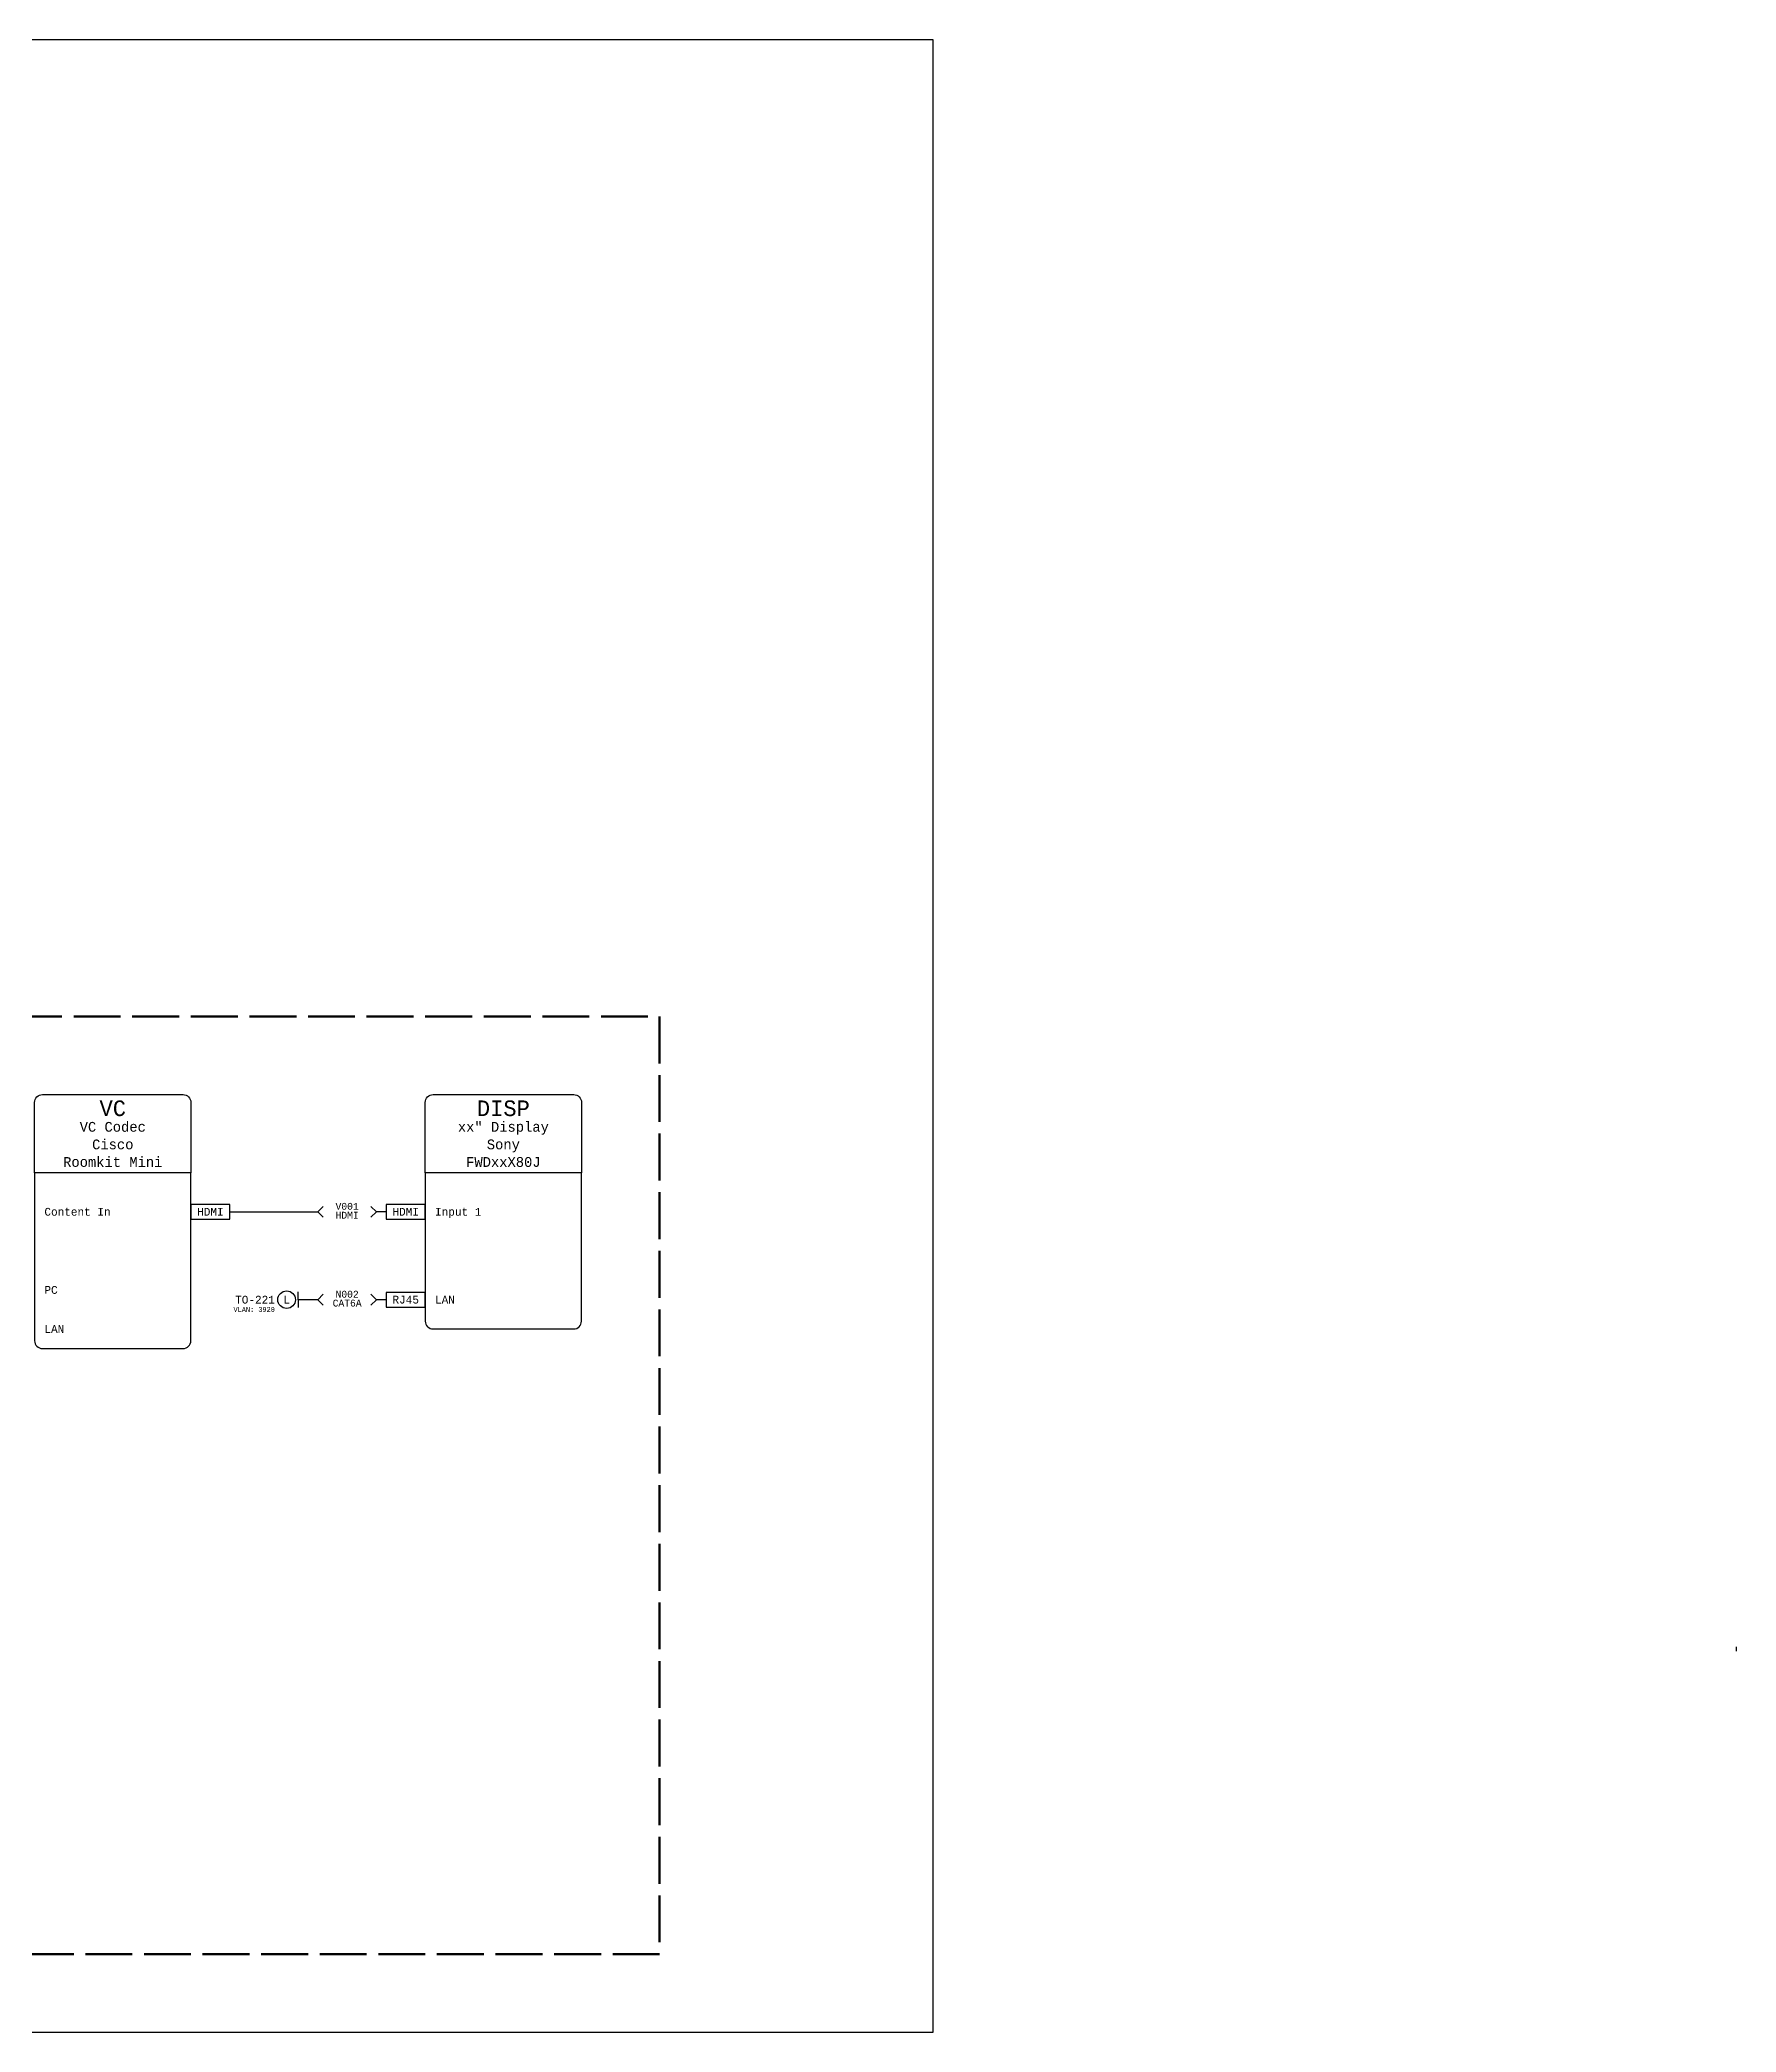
# Model space of a CAD drawing. Header units: millimetres. Extents: x 0 to 996, y 0 to 510.
# Drawn here: x 561 to 996, y 0 to 510 of the extents above; entities that cross this region are included whole.
import ezdxf
from ezdxf.enums import TextEntityAlignment as Align

# ---------------------------------------------------------------- set-up
doc = ezdxf.new("R2010")
doc.units = ezdxf.units.MM
doc.linetypes.add('ACAD_ISO02W100', pattern=[15, 12, -3])
for name, color, linetype in [('AV-CABL', 4, 'Continuous'), ('AV-CABL-VID', 40, 'Continuous'), ('AV-CONN', 105, 'Continuous'), ('AV-DEVICE', 145, 'Continuous'), ('AV-TEXT', 2, 'Continuous')]:
    doc.layers.add(name, color=color, linetype=linetype)
doc.layers.add('AV-LOCATIONS', color=241, linetype='ACAD_ISO02W100', lineweight=53)
doc.layers.add('VPORT', color=45, linetype='Continuous', plot=False)
doc.styles.add('CURT STANDARD', font='consola.ttf')

# ---------------------------------------------------------------- blocks, each defined once
blk = doc.blocks.new('*U3')
at = {"layer": 'AV-DEVICE'}
for p, q in [((-20, -20), (-20, -63)), ((20, -63), (20, -20)), ((-18, -65), (18, -65))]:
    blk.add_line(p, q, dxfattribs=at)
blk.add_lwpolyline([(-18, 0), (18, 0, -0.414214), (20, -2), (20, -20), (-20, -20), (-20, -2, -0.414214)], format="xyb", close=True, dxfattribs=at)
for centre, start, end in [((-18, -63), 180, 270), ((18, -63), 270, 0)]:
    blk.add_arc(centre, 2, start, end, dxfattribs=at)
at = {"layer": 'AV-TEXT', "style": 'CURT STANDARD'}
for tag, height, p in [('MNEM', 4, (0, -5.5)), ('DESC', 2.5, (0, -9.5)), ('DEV_MAN', 2.5, (0, -14)), ('DEV_MODEL', 2.5, (0, -18.5))]:
    blk.add_attdef(tag, text='', height=height, dxfattribs=at).set_placement(p, align=Align.CENTER)
blk = doc.blocks.new('IO-CONN-OUT')
at = {"layer": 'AV-CABL'}
blk.add_line((10, 0), (12.5, 0), dxfattribs=at)
at = {"layer": 'AV-CONN'}
blk.add_lwpolyline([(0, 1.875), (0, -1.875), (10, -1.875), (10, 1.875)], close=True, dxfattribs=at)
at = {"layer": 'AV-TEXT', "style": 'CURT STANDARD'}
blk.add_attdef('CONTYP', text='', height=2, dxfattribs=at).set_placement((5, 0), align=Align.MIDDLE)
blk = doc.blocks.new('IO-DEVICE-BLOCK')
at = {"layer": 'AV-DEVICE'}
for p, q in [((-20, -20), (-20, -58)), ((20, -58), (20, -20)), ((-18, -60), (18, -60))]:
    blk.add_line(p, q, dxfattribs=at)
blk.add_lwpolyline([(-18, 0), (18, 0, -0.414214), (20, -2), (20, -20), (-20, -20), (-20, -2, -0.414214)], format="xyb", close=True, dxfattribs=at)
for centre, start, end in [((-18, -58), 180, 270), ((18, -58), 270, 0)]:
    blk.add_arc(centre, 2, start, end, dxfattribs=at)
at = {"layer": 'AV-TEXT', "style": 'CURT STANDARD'}
for tag, height, p in [('MNEM', 4, (0, -5.5)), ('DESC', 2.5, (0, -9.5)), ('DEV_MAN', 2.5, (0, -14)), ('DEV_MODEL', 2.5, (0, -18.5))]:
    blk.add_attdef(tag, text='', height=height, dxfattribs=at).set_placement(p, align=Align.CENTER)
blk = doc.blocks.new('IO-CONN-IN')
at = {"layer": 'AV-CABL'}
blk.add_line((-10, 0), (-12.5, 0), dxfattribs=at)
at = {"layer": 'AV-CONN'}
blk.add_lwpolyline([(0, 1.875), (-10, 1.875), (-10, -1.875), (0, -1.875)], close=True, dxfattribs=at)
at = {"layer": 'AV-TEXT', "style": 'CURT STANDARD'}
blk.add_attdef('CONTYP', text='', height=2, dxfattribs=at).set_placement((-5, 0), align=Align.MIDDLE)
blk = doc.blocks.new('CBL_NO')
at = {"layer": 'AV-CONN'}
for p, q in [((-15, 0), (-13.61, 1.39)), ((-15, 0), (-13.61, -1.39)), ((-1.39, 1.39), (0, 0)), ((0, 0), (-1.39, -1.39))]:
    blk.add_line(p, q, dxfattribs=at)
at = {"style": 'CURT STANDARD', "flags": 1}
for tag, p in [('SRC', (-15, -5)), ('DEST', (-15, -10))]:
    blk.add_attdef(tag, p, '', height=2, dxfattribs=at)
at = {"layer": 'AV-TEXT', "style": 'CURT STANDARD'}
blk.add_attdef('CBL_NO_1', text='', height=1.75, dxfattribs=at).set_placement((-7.5, 0), align=Align.BOTTOM_CENTER)
blk.add_attdef('CBL_NO_2', text='', height=1.75, dxfattribs=at).set_placement((-7.5, 0), align=Align.TOP_CENTER)
blk = doc.blocks.new('A$C423f8270')
at = {"layer": 'AV-CONN'}
for p, q in [((-15, 0), (-13.61, 1.39)), ((-15, 0), (-13.61, -1.39)), ((-1.39, 1.39), (0, 0)), ((0, 0), (-1.39, -1.39))]:
    blk.add_line(p, q, dxfattribs=at)
at = {"style": 'CURT STANDARD', "flags": 1}
for tag, p in [('SRC', (-15, -5)), ('DEST', (-15, -10))]:
    blk.add_attdef(tag, p, '', height=2, dxfattribs=at)
at = {"layer": 'AV-TEXT', "style": 'CURT STANDARD'}
blk.add_attdef('CBL_NO_1', text='', height=1.75, dxfattribs=at).set_placement((-7.5, 0), align=Align.BOTTOM_CENTER)
blk.add_attdef('CBL_NO_2', text='', height=1.75, dxfattribs=at).set_placement((-7.5, 0), align=Align.TOP_CENTER)
blk = doc.blocks.new('IO-CONN-FLY-IN')
at = {"layer": 'AV-CABL'}
blk.add_line((-20, 0), (-20, -2), dxfattribs=at)
for points in [[(-20, 0), (-20, 2)], [(-15, 0), (-20, 0)]]:
    blk.add_lwpolyline(points, dxfattribs=at)
at = {"layer": 'AV-CONN'}
for p, q in [((-15, 0), (-13.61, 1.39)), ((-15, 0), (-13.61, -1.39)), ((-1.39, 1.39), (0, 0)), ((0, 0), (-1.39, -1.39))]:
    blk.add_line(p, q, dxfattribs=at)
blk.add_circle((-23, 0), 2.25, dxfattribs=at)
blk.add_blockref('A$C423f8270', (0, 0))
at = {"style": 'CURT STANDARD', "flags": 1}
blk.add_attdef('SRC', (-15, -5), '', height=1.75, dxfattribs=at)
at = {"layer": 'AV-TEXT', "style": 'CURT STANDARD'}
for tag, height, p in [('DEST', 2, (-26, 0)), ('TEXT1', 1.25, (-26, 2.5)), ('TEXT3', 1.25, (-26, -2.5))]:
    blk.add_attdef(tag, text='', height=height, dxfattribs=at).set_placement(p, align=Align.MIDDLE_RIGHT)
blk.add_attdef('TAG', text='', height=2, dxfattribs=at).set_placement((-23, 0), align=Align.MIDDLE)
blk.add_attdef('CBL_NO_1', text='', height=1.75, dxfattribs=at).set_placement((-7.5, 0), align=Align.BOTTOM_CENTER)
blk.add_attdef('CBL_NO_2', text='', height=1.75, dxfattribs=at).set_placement((-7.5, 0), align=Align.TOP_CENTER)

msp = doc.modelspace()

# ---------------------------------------------------------------- linework, layer by layer
msp.add_line((995.62, 98.6), (995.62, 97.53))
at = {"layer": 'AV-CABL-VID'}
msp.add_lwpolyline([(612.5, 210), (632.5, 210)], dxfattribs=at)
at = {"layer": 'AV-LOCATIONS'}
msp.add_lwpolyline([(300, 260), (720, 260), (720, 20), (300, 20)], close=True, dxfattribs=at)
at = {"layer": 'VPORT'}
msp.add_lwpolyline([(0, 0), (790, 0), (790, 510), (0, 510)], close=True, dxfattribs=at)

# ---------------------------------------------------------------- block references
for name, p, values in [('CBL_NO', (647.5, 210), {'CBL_NO_1': 'V001', 'CBL_NO_2': 'HDMI'}), ('IO-CONN-FLY-IN', (647.5, 187.5), {'TAG': 'L', 'DEST': 'TO-221', 'TEXT3': 'VLAN: 3920', 'CBL_NO_1': 'N002', 'CBL_NO_2': 'CAT6A'})]:
    msp.add_blockref(name, p).add_auto_attribs(values)
at = {"layer": 'AV-CABL'}
for name, p, values in [('IO-CONN-OUT', (600, 210), {'CONTYP': 'HDMI'}), ('IO-CONN-IN', (660, 210), {'CONTYP': 'HDMI'}), ('IO-CONN-IN', (660, 187.5), {'CONTYP': 'RJ45'})]:
    msp.add_blockref(name, p, dxfattribs=at).add_auto_attribs(values)
at = {"layer": 'AV-DEVICE'}
for name, p, values in [('*U3', (580, 240), {'MNEM': 'VC', 'DESC': 'VC Codec', 'DEV_MAN': 'Cisco', 'DEV_MODEL': 'Roomkit Mini'}), ('IO-DEVICE-BLOCK', (680, 240), {'MNEM': 'DISP', 'DESC': 'xx" Display', 'DEV_MAN': 'Sony', 'DEV_MODEL': 'FWDxxX80J'})]:
    msp.add_blockref(name, p, dxfattribs=at).add_auto_attribs(values)

# ---------------------------------------------------------------- texts
at = {"layer": 'AV-TEXT', "style": 'CURT STANDARD'}
for s, p in [('Content In', (562.5, 210)), ('Input 1', (662.5, 210)), ('PC', (562.5, 190)), ('LAN', (662.5, 187.5)), ('LAN', (562.5, 180))]:
    msp.add_text(s, height=2, dxfattribs=at).set_placement(p, align=Align.MIDDLE_LEFT)

doc.saveas('drawing.dxf')
